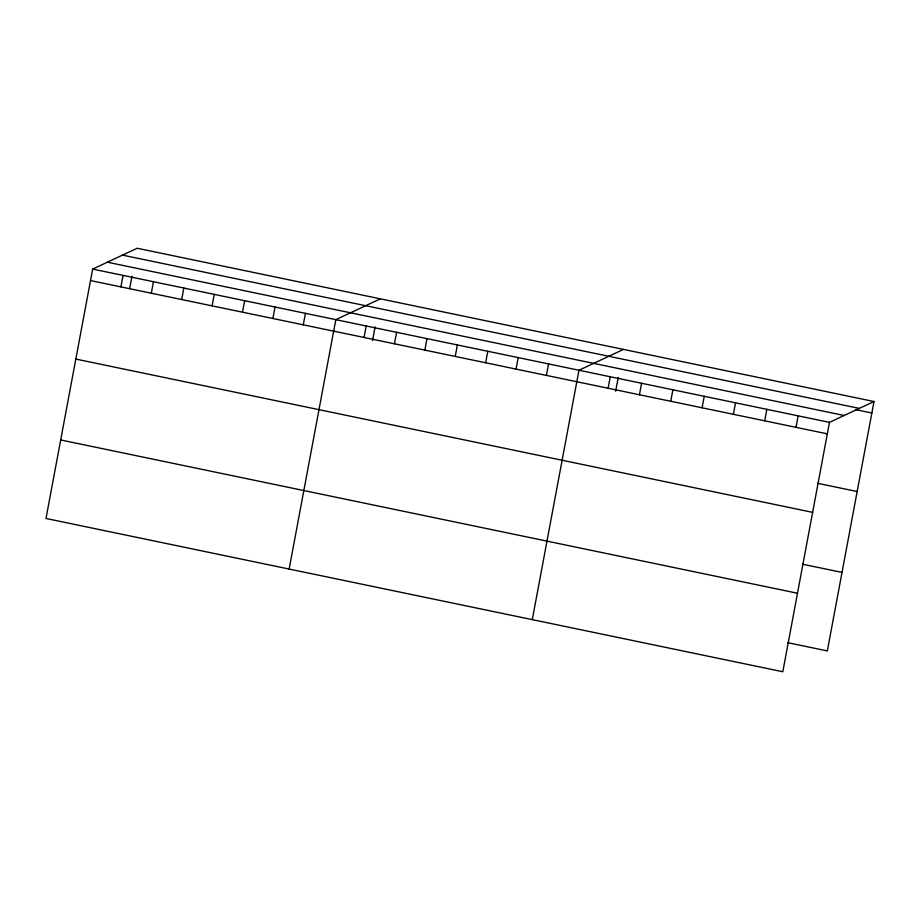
<?xml version="1.0" encoding="UTF-8"?>
<svg xmlns="http://www.w3.org/2000/svg" width="920" height="920" viewBox="0 0 920 920"><rect width="100%" height="100%" fill="white"/><g stroke="black" fill="none" stroke-linecap="round" stroke-linejoin="round"><path stroke-width="1.38" d="M874 401.522L137.195 248.25L92.667 269.077L46 518.477L782.805 671.749L829.472 422.36L874 401.522L827.321 650.923L787.842 642.7M120.911 286.89L123.061 275.402M129.639 288.661L131.951 276.264M151.305 293.215L153.456 281.727M181.7 299.529L183.85 288.052M212.094 305.854L214.245 294.377M242.489 312.179L244.639 300.69M272.883 318.504L275.034 307.016M303.278 324.829L305.428 313.341M289.144 569.054L335.823 319.666L380.339 298.827M364.055 337.467L366.206 325.99M372.519 340.618L375.096 326.841M394.45 343.792L396.6 332.304M424.844 350.117L426.995 338.629M455.239 356.442L457.389 344.954M485.633 362.767L487.784 351.279M516.028 369.081L518.178 357.604M546.422 375.406L548.573 363.917M532.289 619.643L578.967 370.242L623.484 349.416M608.131 388.24L610.282 376.763M615.664 391.195L618.24 377.43M639.446 394.76L641.585 383.272M670.76 401.269L672.899 389.792M702.075 407.79L704.214 396.301M733.378 414.299L735.529 402.81M764.692 420.819L766.843 409.331M796.007 427.328L798.157 415.84M122.509 255.127L859.303 408.399M855.508 409.607L871.849 413.011M107.364 262.2L844.169 415.483M92.667 269.077L829.472 422.36M90.528 280.565L827.321 433.849M817.673 483.31L857.152 491.522M75.831 359.076L812.636 512.359M802.539 564.202L842.019 572.412M60.697 439.967L797.49 593.239"/></g></svg>
